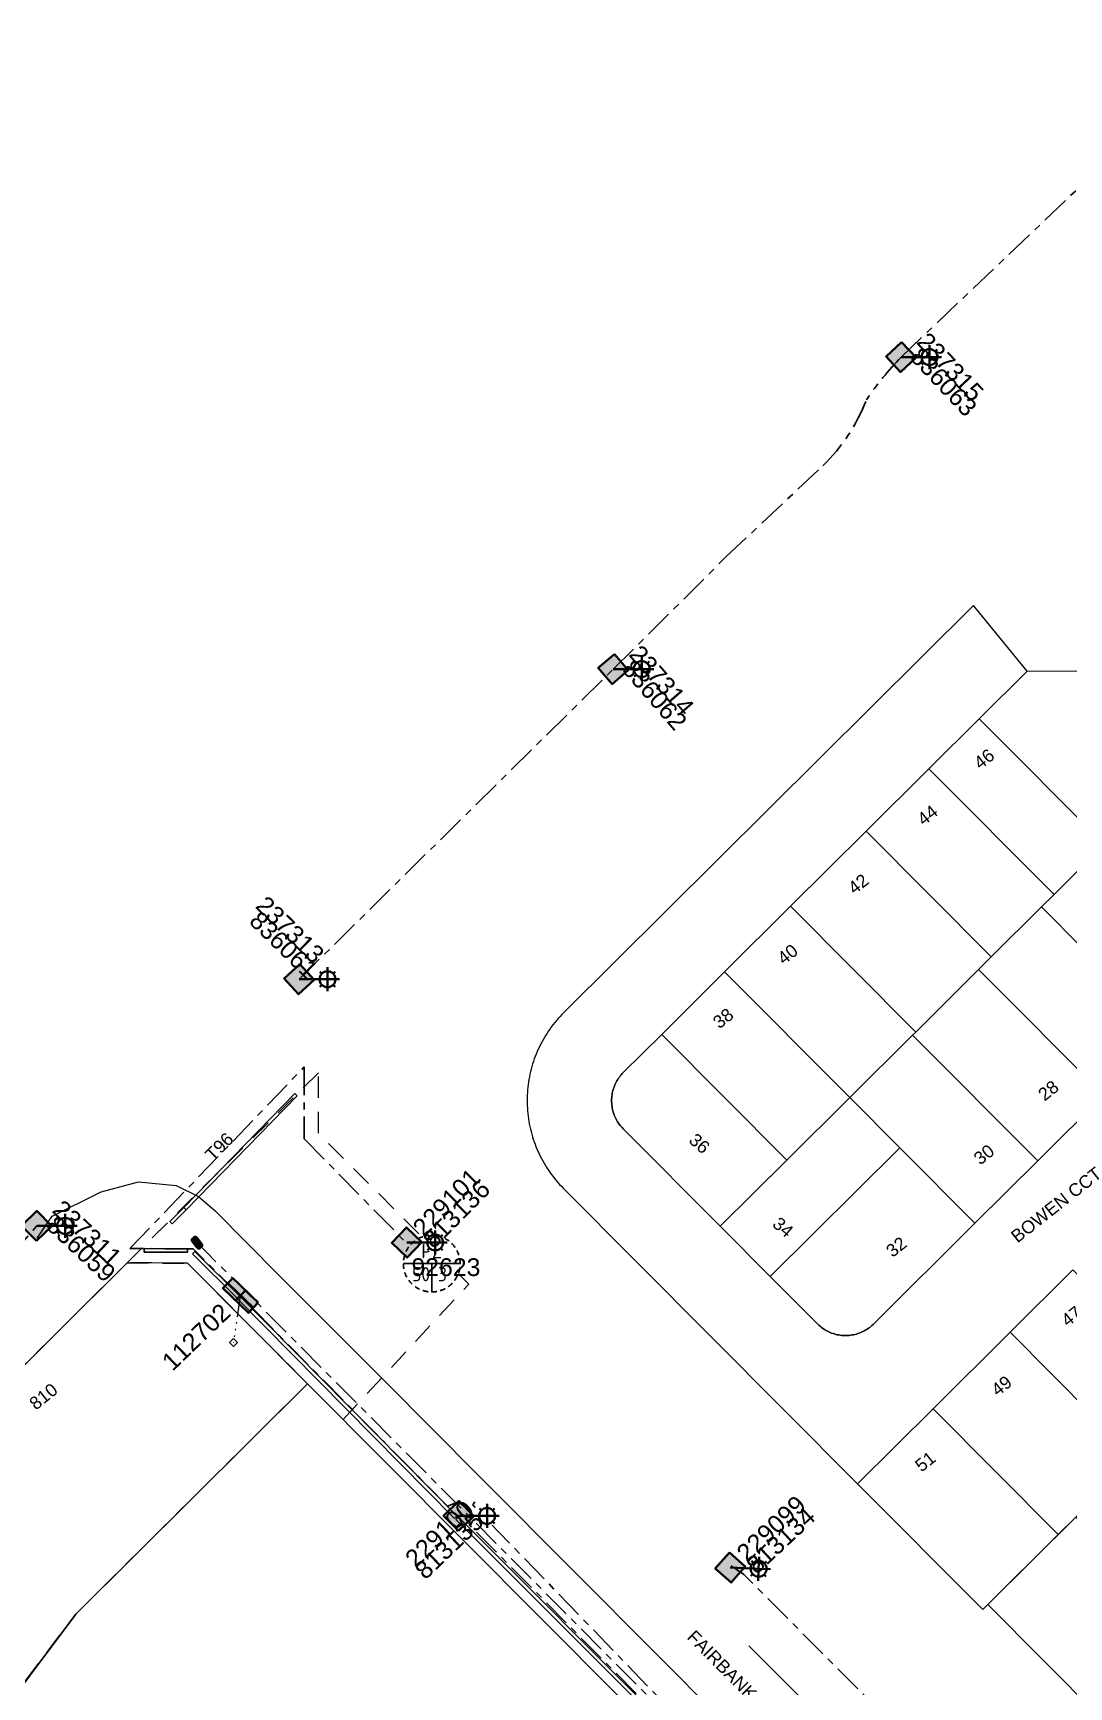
# Model space of a CAD drawing. Header units: metres. Extents: x 293418 to 294566, y 6233478 to 6234177.
# Drawn here: x 293670.1 to 293816.1, y 6233940.7 to 6234173.9 of the extents above; entities that cross this region are included whole.
import ezdxf
from ezdxf.enums import TextEntityAlignment as Align

# ---------------------------------------------------------------- set-up
doc = ezdxf.new("R2010")
doc.units = ezdxf.units.M
for name, pattern in [('Cable Exist UG', [7, 4, -1, 1, -1]), ('Dash', [5, 3, -2]), ('PHANTOMX2', [6.6, 3, -0.75, 0.2, -0.75, 0.2, -0.75, 0.2, -0.75])]:
    doc.linetypes.add(name, pattern=pattern)
doc.layers.get('0').update_dxf_attribs({"color": 6})
doc.layers.add('_User Miscellaneous3_Roads', color=7, linetype='Continuous', lineweight=13, transparency=0.5)
for name, color, linetype, lineweight in [('_User_LV_Exist', 5, 'Continuous', 35), ('Cadastre Developer_SP_EXT', 98, 'Continuous', 15), ('Cadastre Land Parcels_SP_EXT', 118, 'Continuous', 15), ('Cadastre Roads_SP_EXT', 218, 'Continuous', 15), ('Mains_HV_EXT', 13, 'Continuous', 25), ('Mains_LV_EXT', 163, 'Continuous', 25), ('Mains_LV_SL_EXT', 135, 'Continuous', 25), ('Mains_SL_EXT', 131, 'Continuous', 25), ('Services_SP_EXT', 42, 'PHANTOMX2', 20)]:
    doc.layers.add(name, color=color, linetype=linetype, lineweight=lineweight)
for name, color, linetype in [('Duct_SP_EXT', 30, 'Continuous'), ('Equip_HV_EXT', 7, 'Continuous'), ('Equip_SL_EXT', 7, 'Continuous'), ('Equip_SP_SL_EXT', 7, 'Continuous'), ('SupportsUG_SP_LV_EXT', 7, 'Continuous'), ('SupportsUG_SP_LV_SL_EXT', 7, 'Continuous')]:
    doc.layers.add(name, color=color, linetype=linetype)
doc.layers.add('Features_HIDE', color=1, linetype='Continuous', plot=False)
doc.styles.add('COLUMN_LABEL', font='arial.ttf', dxfattribs={"height": 2})
doc.styles.add('iecARIAL', font='arial.ttf', dxfattribs={"height": 2})
doc.styles.add('IESYMBOL1', font='isocp.shx')
doc.styles.add('POLE_LABEL', font='arial.ttf', dxfattribs={"height": 2})
doc.styles.add('SL_LABEL', font='arial.ttf', dxfattribs={"height": 2})
doc.styles.add('SLCP_LABEL', font='arial.ttf', dxfattribs={"height": 2})
doc.styles.get("Standard").update_dxf_attribs({"font": 'arial.ttf'})

# ---------------------------------------------------------------- blocks, each defined once
blk = doc.blocks.new('SL_LANTERN_EXT')
at = {"flags": 9}
for tag, p in [('LRATECODE', (-7.4, 0)), ('LOUTREACHVOCAB', (-7.2, 0)), ('LOUTREACH', (-7, 0)), ('LANTNUMBER', (-6.6, 0)), ('LNEW', (-6.4, 0)), ('LMASTVOCAB', (-6.2, 0)), ('LMAST', (-6, 0)), ('LLAMPVOCAB', (-5.8, 0)), ('LLAMP', (-5.6, 0)), ('LEXIST', (-5.4, 0)), ('LCHARGE3PERCENT', (-5.2, 0)), ('LCHARGE3', (-5, 0)), ('LCHARGE2PERCENT', (-4.8, 0)), ('LCHARGE2', (-4.6, 0)), ('LCHARGE1PERCENT', (-4.4, 0)), ('LCHARGE1', (-4.2, 0)), ('LCATEGORY', (-4, 0)), ('LBRACKETVOCAB', (-3.8, 0)), ('LBRACKET', (-3.6, 0)), ('LKINGHEIGHT', (-3.4, 0)), ('CREPLACE', (-3.2, 0)), ('CREMOVE', (-3, 0)), ('CNUMBER', (-2.8, 0)), ('CNEW', (-2.6, 0)), ('CEXIST', (-2.4, 0)), ('USAGE', (-2.2, 0)), ('STATE', (-2, 0)), ('OWNED_BY', (-1.8, 0)), ('ORIENTATION', (-1.6, 0)), ('OPERATING_VOLTAGE', (-1.4, 0)), ('NO_PHASES', (-1.2, 0)), ('LANTERN_TYPE', (-1, 0)), ('LANTERN_PURPOSE', (-0.8, 0)), ('CONTROL_TYPE', (-0.6, 0)), ('CONSTRUCTED_VOLTAGE', (-0.4, 0))]:
    blk.add_attdef(tag, text='', height=0.001, rotation=270, dxfattribs=at).set_placement(p, align=Align.MIDDLE_LEFT)
at = {"style": 'SL_LABEL', "flags": 9}
blk.add_attdef('STREET_CODE', text='', height=0.001, rotation=270, dxfattribs=at).set_placement((0, 0), align=Align.MIDDLE_LEFT)
at = {"flags": 1}
blk.add_attdef('Z', (0, 0), '', height=0.001, rotation=270, dxfattribs=at)
at = {"width": 0.9}
blk.add_attdef('LNUMBER', text='', height=1, dxfattribs=at).set_placement((7, -1), align=Align.MIDDLE_LEFT)
at = {"flags": 9}
for tag, p in [('LREMOVE', (0, -7.6)), ('LREPLACE', (0, -7.8)), ('LTYPE', (0, -8)), ('LTYPEVOCAB', (0, -8.2)), ('LEGEND', (0, -8.4)), ('SUBURB', (0, -8.6)), ('STREETNAME', (0, -8.8)), ('LOCATION', (0, -9)), ('NOTES', (0, -9.2)), ('MAINTAINED_BY', (0, -9.86))]:
    blk.add_attdef(tag, text='', height=0.001, dxfattribs=at).set_placement(p, align=Align.MIDDLE_LEFT)
blk.add_attdef('OPERATED_BY', (0, -9.61), '', height=0.001, dxfattribs=at)
at = {"layer": 'Features_HIDE', "width": 0.9}
blk.add_attdef('ASSET_NUM', text='', height=1, dxfattribs=at).set_placement((7, 1), align=Align.MIDDLE_LEFT)
blk.add_wipeout([(5.69, 0), (5.06, -1.06), (4, -1.69), (2.94, -1.06), (2.31, 0), (2.94, 1.06), (4, 1.69), (5.06, 1.06)])
for p, q in [((0, 0), (4, 0)), ((2.94, 1.06), (3.2, 0.8)), ((4, 1.69), (4, 0)), ((5.06, 1.06), (4.8, 0.8)), ((2.94, -1.06), (3.2, -0.8)), ((4, 0), (5.69, 0)), ((4, 0), (4, -1.69)), ((5.06, -1.06), (4.8, -0.8))]:
    blk.add_line(p, q)
blk.add_circle((4, 0), 1.12)
blk = doc.blocks.new('CCP_EXT')
at = {"flags": 9}
blk.add_attdef('NOTES', text='', height=0.2, dxfattribs=at).set_placement((0, -2), align=Align.MIDDLE_LEFT)
blk.add_wipeout([(0, 0.57), (0.57, 0), (0, -0.57), (-0.57, 0)])
blk.add_lwpolyline([(-0.57, 0), (0, 0.57), (0.57, 0), (0, -0.57), (-0.57, 0)])
at = {"flags": 1}
blk.add_attdef('Z', (0, 0), '', height=0.2, dxfattribs=at)
at = {"flags": 9}
for tag, p in [('CCP_TYPE', (0, 0)), ('CONSTRUCTED_VOLTAGE', (0, -0.2)), ('OPERATING_VOLTAGE', (0, -0.6)), ('ORIENTATION', (0, -0.8)), ('OWNED_BY', (0, -1)), ('STATE', (0, -1.8)), ('NO_PHASES', (0, -0.4)), ('USAGE', (0, -1.2)), ('LEGEND', (0, -1.4)), ('LIFE_SUPPORT', (0, -1.6))]:
    blk.add_attdef(tag, text='', height=0.2, dxfattribs=at).set_placement(p, align=Align.MIDDLE_LEFT)
blk = doc.blocks.new('HV_STJ_EXT')
h = blk.add_hatch(color=256)
edge = h.paths.add_edge_path()
edge.add_ellipse((-0.59, 0.13), major_axis=(0.226, 0.226), ratio=1, start_angle=45, end_angle=135)
edge.add_line((-0.91, 0.13), (-0.91, -0.13))
edge.add_ellipse((-0.59, -0.13), major_axis=(0.226, 0.226), ratio=1, start_angle=135, end_angle=225)
edge.add_line((-0.59, -0.45), (0.59, -0.45))
edge.add_ellipse((0.59, -0.13), major_axis=(-0.226, 0.226), ratio=1, start_angle=135, end_angle=225)
edge.add_line((0.91, -0.13), (0.91, 0.13))
edge.add_ellipse((0.59, 0.13), major_axis=(-0.226, 0.226), ratio=1, start_angle=225, end_angle=315)
edge.add_line((0.59, 0.45), (-0.59, 0.45))
blk.add_lwpolyline([(-0.91, 0.13), (-0.91, -0.13, 0.414214), (-0.59, -0.45), (0.59, -0.45, 0.414214), (0.91, -0.13), (0.91, 0.13, 0.414214), (0.59, 0.45), (-0.59, 0.45, 0.414214)], format="xyb", close=True)
for tag, flags, p in [('ORIENTATION', 9, (1.5, 0)), ('Z', 1, (1.5, -0.8)), ('USAGE', 9, (1.5, -0.2)), ('LEGEND', 9, (1.5, -0.4)), ('NOTES', 9, (1.5, -0.6))]:
    blk.add_attdef(tag, text='', height=0.2, dxfattribs=dict(flags=flags)).set_placement(p, align=Align.MIDDLE_LEFT)
blk = doc.blocks.new('SLCP_ZELL_EXT')
at = {"flags": 8}
blk.add_attdef('ASSET_NUM', text='', height=2, dxfattribs=at).set_placement((0, 6), align=Align.MIDDLE_CENTER)
for tag, flags, p in [('CONSTRUCTED_VOLTAGE', 9, (0.25, -0.5)), ('CONTROL_TYPE', 9, (0.25, -0.7)), ('OPERATING_VOLTAGE', 9, (0.25, -1.1)), ('ORIENTATION', 9, (0.25, -1.3)), ('OWNED_BY', 9, (0.25, -1.5)), ('OPERATED_BY', 9, (0.25, -1.7)), ('NO_PHASES', 9, (0.25, -0.9)), ('MAINTAINED_BY', 9, (0.25, -1.9)), ('USAGE', 9, (0.25, -2.1)), ('LOCATION', 9, (0.25, -2.3)), ('AMP_RATING', 9, (0.25, -3.3)), ('STATE', 9, (0.25, -2.7)), ('STREETNAME', 9, (0.25, -2.9)), ('SUBURB', 9, (0.25, -3.1)), ('Z', 1, (0.25, -3.5)), ('NOTES', 9, (0.25, -2.5))]:
    blk.add_attdef(tag, text='', height=0.2, dxfattribs=dict(flags=flags)).set_placement(p, align=Align.MIDDLE_LEFT)
blk.add_wipeout([(-0.05, 4), (-0.15, 4), (-0.25, 3.99), (-0.34, 3.99), (-0.44, 3.98), (-0.54, 3.96), (-0.64, 3.95), (-0.73, 3.93), (-0.83, 3.91), (-0.92, 3.89), (-1.02, 3.87), (-1.11, 3.84), (-1.21, 3.81), (-1.3, 3.78), (-1.39, 3.75), (-1.49, 3.71), (-1.58, 3.68), (-1.67, 3.64), (-1.75, 3.59), (-1.84, 3.55), (-1.93, 3.5), (-2.01, 3.46), (-2.1, 3.41), (-2.18, 3.35), (-2.26, 3.3), (-2.34, 3.24), (-2.42, 3.18), (-2.5, 3.12), (-2.58, 3.06), (-2.65, 3), (-2.72, 2.93), (-2.79, 2.86), (-2.86, 2.79), (-2.93, 2.72), (-3, 2.65), (-3.06, 2.58), (-3.12, 2.5), (-3.18, 2.42), (-3.24, 2.34), (-3.3, 2.26), (-3.35, 2.18), (-3.41, 2.1), (-3.46, 2.01), (-3.5, 1.93), (-3.55, 1.84), (-3.59, 1.75), (-3.64, 1.67), (-3.68, 1.58), (-3.71, 1.49), (-3.75, 1.39), (-3.78, 1.3), (-3.81, 1.21), (-3.84, 1.11), (-3.87, 1.02), (-3.89, 0.92), (-3.91, 0.83), (-3.93, 0.73), (-3.95, 0.64), (-3.96, 0.54), (-3.98, 0.44), (-3.99, 0.34), (-3.99, 0.25), (-4, 0.15), (-4, 0.05), (-4, -0.05), (-4, -0.15), (-3.99, -0.25), (-3.99, -0.34), (-3.98, -0.44), (-3.96, -0.54), (-3.95, -0.64), (-3.93, -0.73), (-3.91, -0.83), (-3.89, -0.92), (-3.87, -1.02), (-3.84, -1.11), (-3.81, -1.21), (-3.78, -1.3), (-3.75, -1.39), (-3.71, -1.49), (-3.68, -1.58), (-3.64, -1.67), (-3.59, -1.75), (-3.55, -1.84), (-3.5, -1.93), (-3.46, -2.01), (-3.41, -2.1), (-3.35, -2.18), (-3.3, -2.26), (-3.24, -2.34), (-3.18, -2.42), (-3.12, -2.5), (-3.06, -2.58), (-3, -2.65), (-2.93, -2.72), (-2.86, -2.79), (-2.79, -2.86), (-2.72, -2.93), (-2.65, -3), (-2.58, -3.06), (-2.5, -3.12), (-2.42, -3.18), (-2.34, -3.24), (-2.26, -3.3), (-2.18, -3.35), (-2.1, -3.41), (-2.01, -3.46), (-1.93, -3.5), (-1.84, -3.55), (-1.75, -3.59), (-1.67, -3.64), (-1.58, -3.68), (-1.49, -3.71), (-1.39, -3.75), (-1.3, -3.78), (-1.21, -3.81), (-1.11, -3.84), (-1.02, -3.87), (-0.92, -3.89), (-0.83, -3.91), (-0.73, -3.93), (-0.64, -3.95), (-0.54, -3.96), (-0.44, -3.98), (-0.34, -3.99), (-0.25, -3.99), (-0.15, -4), (-0.05, -4), (0.05, -4), (0.15, -4), (0.25, -3.99), (0.34, -3.99), (0.44, -3.98), (0.54, -3.96), (0.64, -3.95), (0.73, -3.93), (0.83, -3.91), (0.92, -3.89), (1.02, -3.87), (1.11, -3.84), (1.21, -3.81), (1.3, -3.78), (1.39, -3.75), (1.49, -3.71), (1.58, -3.68), (1.67, -3.64), (1.75, -3.59), (1.84, -3.55), (1.93, -3.5), (2.01, -3.46), (2.1, -3.41), (2.18, -3.35), (2.26, -3.3), (2.34, -3.24), (2.42, -3.18), (2.5, -3.12), (2.58, -3.06), (2.65, -3), (2.72, -2.93), (2.79, -2.86), (2.86, -2.79), (2.93, -2.72), (3, -2.65), (3.06, -2.58), (3.12, -2.5), (3.18, -2.42), (3.24, -2.34), (3.3, -2.26), (3.35, -2.18), (3.41, -2.1), (3.46, -2.01), (3.5, -1.93), (3.55, -1.84), (3.59, -1.75), (3.64, -1.67), (3.68, -1.58), (3.71, -1.49), (3.75, -1.39), (3.78, -1.3), (3.81, -1.21), (3.84, -1.11), (3.87, -1.02), (3.89, -0.92), (3.91, -0.83), (3.93, -0.73), (3.95, -0.64), (3.96, -0.54), (3.98, -0.44), (3.99, -0.34), (3.99, -0.25), (4, -0.15), (4, -0.05), (4, 0.05), (4, 0.15), (3.99, 0.25), (3.99, 0.34), (3.98, 0.44), (3.96, 0.54), (3.95, 0.64), (3.93, 0.73), (3.91, 0.83), (3.89, 0.92), (3.87, 1.02), (3.84, 1.11), (3.81, 1.21), (3.78, 1.3), (3.75, 1.39), (3.71, 1.49), (3.68, 1.58), (3.64, 1.67), (3.59, 1.75), (3.55, 1.84), (3.5, 1.93), (3.46, 2.01), (3.41, 2.1), (3.35, 2.18), (3.3, 2.26), (3.24, 2.34), (3.18, 2.42), (3.12, 2.5), (3.06, 2.58), (3, 2.65), (2.93, 2.72), (2.86, 2.79), (2.79, 2.86), (2.72, 2.93), (2.65, 3), (2.58, 3.06), (2.5, 3.12), (2.42, 3.18), (2.34, 3.24), (2.26, 3.3), (2.18, 3.35), (2.1, 3.41), (2.01, 3.46), (1.93, 3.5), (1.84, 3.55), (1.75, 3.59), (1.67, 3.64), (1.58, 3.68), (1.49, 3.71), (1.39, 3.75), (1.3, 3.78), (1.21, 3.81), (1.11, 3.84), (1.02, 3.87), (0.92, 3.89), (0.83, 3.91), (0.73, 3.93), (0.64, 3.95), (0.54, 3.96), (0.44, 3.98), (0.34, 3.99), (0.25, 3.99), (0.15, 4), (0.05, 4)])
for p, q in [((-4, 0), (4, 0)), ((0, 0), (0, -4))]:
    blk.add_line(p, q)
at = {"linetype": 'Dash', "ltscale": 0.25, "flags": 128}
blk.add_lwpolyline([(-0.05, 4), (-0.15, 4), (-0.25, 3.99), (-0.34, 3.99), (-0.44, 3.98), (-0.54, 3.96), (-0.64, 3.95), (-0.73, 3.93), (-0.83, 3.91), (-0.92, 3.89), (-1.02, 3.87), (-1.11, 3.84), (-1.21, 3.81), (-1.3, 3.78), (-1.39, 3.75), (-1.49, 3.71), (-1.58, 3.68), (-1.67, 3.64), (-1.75, 3.59), (-1.84, 3.55), (-1.93, 3.5), (-2.01, 3.46), (-2.1, 3.41), (-2.18, 3.35), (-2.26, 3.3), (-2.34, 3.24), (-2.42, 3.18), (-2.5, 3.12), (-2.58, 3.06), (-2.65, 3), (-2.72, 2.93), (-2.79, 2.86), (-2.86, 2.79), (-2.93, 2.72), (-3, 2.65), (-3.06, 2.58), (-3.12, 2.5), (-3.18, 2.42), (-3.24, 2.34), (-3.3, 2.26), (-3.35, 2.18), (-3.41, 2.1), (-3.46, 2.01), (-3.5, 1.93), (-3.55, 1.84), (-3.59, 1.75), (-3.64, 1.67), (-3.68, 1.58), (-3.71, 1.49), (-3.75, 1.39), (-3.78, 1.3), (-3.81, 1.21), (-3.84, 1.11), (-3.87, 1.02), (-3.89, 0.92), (-3.91, 0.83), (-3.93, 0.73), (-3.95, 0.64), (-3.96, 0.54), (-3.98, 0.44), (-3.99, 0.34), (-3.99, 0.25), (-4, 0.15), (-4, 0.05), (-4, -0.05), (-4, -0.15), (-3.99, -0.25), (-3.99, -0.34), (-3.98, -0.44), (-3.96, -0.54), (-3.95, -0.64), (-3.93, -0.73), (-3.91, -0.83), (-3.89, -0.92), (-3.87, -1.02), (-3.84, -1.11), (-3.81, -1.21), (-3.78, -1.3), (-3.75, -1.39), (-3.71, -1.49), (-3.68, -1.58), (-3.64, -1.67), (-3.59, -1.75), (-3.55, -1.84), (-3.5, -1.93), (-3.46, -2.01), (-3.41, -2.1), (-3.35, -2.18), (-3.3, -2.26), (-3.24, -2.34), (-3.18, -2.42), (-3.12, -2.5), (-3.06, -2.58), (-3, -2.65), (-2.93, -2.72), (-2.86, -2.79), (-2.79, -2.86), (-2.72, -2.93), (-2.65, -3), (-2.58, -3.06), (-2.5, -3.12), (-2.42, -3.18), (-2.34, -3.24), (-2.26, -3.3), (-2.18, -3.35), (-2.1, -3.41), (-2.01, -3.46), (-1.93, -3.5), (-1.84, -3.55), (-1.75, -3.59), (-1.67, -3.64), (-1.58, -3.68), (-1.49, -3.71), (-1.39, -3.75), (-1.3, -3.78), (-1.21, -3.81), (-1.11, -3.84), (-1.02, -3.87), (-0.92, -3.89), (-0.83, -3.91), (-0.73, -3.93), (-0.64, -3.95), (-0.54, -3.96), (-0.44, -3.98), (-0.34, -3.99), (-0.25, -3.99), (-0.15, -4), (-0.05, -4), (0.05, -4), (0.15, -4), (0.25, -3.99), (0.34, -3.99), (0.44, -3.98), (0.54, -3.96), (0.64, -3.95), (0.73, -3.93), (0.83, -3.91), (0.92, -3.89), (1.02, -3.87), (1.11, -3.84), (1.21, -3.81), (1.3, -3.78), (1.39, -3.75), (1.49, -3.71), (1.58, -3.68), (1.67, -3.64), (1.75, -3.59), (1.84, -3.55), (1.93, -3.5), (2.01, -3.46), (2.1, -3.41), (2.18, -3.35), (2.26, -3.3), (2.34, -3.24), (2.42, -3.18), (2.5, -3.12), (2.58, -3.06), (2.65, -3), (2.72, -2.93), (2.79, -2.86), (2.86, -2.79), (2.93, -2.72), (3, -2.65), (3.06, -2.58), (3.12, -2.5), (3.18, -2.42), (3.24, -2.34), (3.3, -2.26), (3.35, -2.18), (3.41, -2.1), (3.46, -2.01), (3.5, -1.93), (3.55, -1.84), (3.59, -1.75), (3.64, -1.67), (3.68, -1.58), (3.71, -1.49), (3.75, -1.39), (3.78, -1.3), (3.81, -1.21), (3.84, -1.11), (3.87, -1.02), (3.89, -0.92), (3.91, -0.83), (3.93, -0.73), (3.95, -0.64), (3.96, -0.54), (3.98, -0.44), (3.99, -0.34), (3.99, -0.25), (4, -0.15), (4, -0.05), (4, 0.05), (4, 0.15), (3.99, 0.25), (3.99, 0.34), (3.98, 0.44), (3.96, 0.54), (3.95, 0.64), (3.93, 0.73), (3.91, 0.83), (3.89, 0.92), (3.87, 1.02), (3.84, 1.11), (3.81, 1.21), (3.78, 1.3), (3.75, 1.39), (3.71, 1.49), (3.68, 1.58), (3.64, 1.67), (3.59, 1.75), (3.55, 1.84), (3.5, 1.93), (3.46, 2.01), (3.41, 2.1), (3.35, 2.18), (3.3, 2.26), (3.24, 2.34), (3.18, 2.42), (3.12, 2.5), (3.06, 2.58), (3, 2.65), (2.93, 2.72), (2.86, 2.79), (2.79, 2.86), (2.72, 2.93), (2.65, 3), (2.58, 3.06), (2.5, 3.12), (2.42, 3.18), (2.34, 3.24), (2.26, 3.3), (2.18, 3.35), (2.1, 3.41), (2.01, 3.46), (1.93, 3.5), (1.84, 3.55), (1.75, 3.59), (1.67, 3.64), (1.58, 3.68), (1.49, 3.71), (1.39, 3.75), (1.3, 3.78), (1.21, 3.81), (1.11, 3.84), (1.02, 3.87), (0.92, 3.89), (0.83, 3.91), (0.73, 3.93), (0.64, 3.95), (0.54, 3.96), (0.44, 3.98), (0.34, 3.99), (0.25, 3.99), (0.15, 4), (0.05, 4)], close=True, dxfattribs=at)
at = {"style": 'IESYMBOL1'}
for s, p in [('PZ', (0, 1.75)), ('50', (-1.5, -1.5)), ('3', (1.5, -1.5))]:
    blk.add_text(s, height=2, dxfattribs=at).set_placement(p, align=Align.MIDDLE_CENTER)
blk = doc.blocks.new('PILLAR_EXT')
blk.add_hatch(color=256).paths.add_polyline_path([(-2.5, 1), (-2.5, -1), (2.5, -1), (2.5, 1)])
for p, q in [((-2.5, 0), (2.5, 0)), ((0, 1), (0, -1))]:
    blk.add_line(p, q)
at = {"ltscale": 10}
blk.add_line((2.5, 0), (-2.5, 0), dxfattribs=at)
blk.add_lwpolyline([(-2.5, -1), (-1.25, -1), (1.25, -1), (2.5, -1), (2.5, 1), (-2.5, 1)], close=True)
at = {"width": 0.9, "flags": 8}
blk.add_attdef('ASSET_NUM', text='', height=2, rotation=90, dxfattribs=at).set_placement((-2, 4), align=Align.MIDDLE_LEFT)
for tag, p, flags in [('OWNED_BY', (0, -0.2), 9), ('STATE', (0, -0.4), 9), ('SUPPORT_TYPE', (0, -0.6), 9), ('STREETNAME', (0, -1.8), 9), ('SUBURB', (0, -2), 1), ('USAGE', (0, -0.8), 9), ('LEGEND', (0, -1), 9), ('LOCATION', (0, -1.2), 9), ('NOTES', (0, -1.4), 9), ('PARENT', (0, -1.6), 9)]:
    blk.add_attdef(tag, p, '', height=0.2, dxfattribs=dict(flags=flags))
blk = doc.blocks.new('COLUMN_EXT')
blk.add_hatch(color=256).paths.add_polyline_path([(1.5, -1.5), (1.5, 1.5), (-1.5, 1.5), (-1.5, -1.5)])
blk.add_lwpolyline([(1.5, 1.5), (-1.5, 1.5), (-1.5, -1.5), (1.5, -1.5)], close=True)
at = {"flags": 1}
blk.add_attdef('Z', (-1.81, 2.35), '', height=0.2, rotation=180, dxfattribs=at)
at = {"flags": 9}
for tag, style, p in [('STRUCTURE_PLANT_NUMBER', 'POLE_LABEL', (-1.81, -0.03)), ('STREET_CODE', 'COLUMN_LABEL', (-1.81, 0.2))]:
    blk.add_attdef(tag, text='', height=0.2, rotation=180, dxfattribs=dict(at, style=style)).set_placement(p, align=Align.MIDDLE_LEFT)
for tag, p in [('COLUMN_TYPE', (-1.81, 0.4)), ('STREETNAME', (-1.81, 1.6)), ('OWNED_BY', (-1.81, 0.6)), ('LOCATION', (-1.81, 1.4)), ('SUBURB', (-1.81, 1.8)), ('LEGEND', (-1.81, 1.2)), ('USAGE', (-1.81, 1)), ('NOTES', (-1.81, 2)), ('STATE', (-1.81, 0.8))]:
    blk.add_attdef(tag, text='', height=0.2, rotation=180, dxfattribs=at).set_placement(p, align=Align.MIDDLE_LEFT)
at = {"style": 'COLUMN_LABEL', "width": 0.9, "flags": 8}
blk.add_attdef('ASSET_NUM', text='', height=2, rotation=270, dxfattribs=at).set_placement((2, -4), align=Align.MIDDLE_LEFT)

msp = doc.modelspace()

# ---------------------------------------------------------------- linework, layer by layer
at = {"layer": '_User Miscellaneous3_Roads'}
for p, q in [((293679.696, 6234010.494, 99.593), (293684.956, 6234011.903, 99.672)), ((293684.956, 6234011.903, 99.672), (293690.252, 6234011.384, 99.73)), ((293672.813, 6234007.082, 99.483), (293679.696, 6234010.494, 99.593)), ((293690.252, 6234011.384, 99.73), (293693.416, 6234009.853, 99.784)), ((293693.416, 6234009.853, 99.784), (293695.756, 6234007.831, 99.888)), ((293670.682, 6234003.99, 99.422), (293672.813, 6234007.082, 99.483)), ((293695.756, 6234007.831, 99.888), (293704.756, 6233998.768, 100.399)), ((293704.756, 6233998.768, 100.399), (293719.621, 6233983.878, 101.217)), ((293719.621, 6233983.878, 101.217), (293732.928, 6233970.462, 101.963)), ((293732.928, 6233970.462, 101.963), (293746.84, 6233956.518, 102.748)), ((293746.84, 6233956.518, 102.748), (293757.284, 6233945.967, 103.357)), ((293778.245, 6233939.191, 104.144), (293770.97, 6233946.488, 103.744)), ((293757.284, 6233945.967, 103.357), (293767.504, 6233935.721, 103.939)), ((293757.284, 6233945.967, 103.357), (293767.504, 6233935.721, 103.939)), ((293774.343, 6233943.101, 103.941), (293781.047, 6233936.381, 104.305)), ((293774.343, 6233943.101, 103.941), (293781.047, 6233936.381, 104.305))]:
    msp.add_line(p, q, dxfattribs=at)
at = {"layer": 'Cadastre Land Parcels_SP_EXT', "linetype": 'Continuous'}
for points in [[(293831.699, 6234070.079), (293817.946, 6234083.904), (293810.166, 6234083.924), (293803.43, 6234077.225), (293821.064, 6234059.499), (293831.699, 6234070.079)], [(293821.064, 6234059.499), (293803.43, 6234077.225), (293796.34, 6234070.17), (293813.973, 6234052.445), (293821.064, 6234059.499)], [(293812.201, 6234050.681), (293813.973, 6234052.445), (293796.34, 6234070.17), (293787.477, 6234061.354), (293805.111, 6234043.63), (293812.201, 6234050.681)], [(293803.338, 6234041.866), (293805.111, 6234043.63), (293787.477, 6234061.354), (293776.842, 6234050.775), (293794.475, 6234033.05), (293803.338, 6234041.866)], [(293838.696, 6234041.773), (293821.064, 6234059.499), (293813.973, 6234052.445), (293812.201, 6234050.681), (293829.834, 6234032.956), (293838.696, 6234041.773)], [(293794.049, 6234032.627), (293794.475, 6234033.05), (293776.842, 6234050.775), (293767.554, 6234041.536), (293785.187, 6234023.811), (293794.049, 6234032.627)], [(293829.834, 6234032.956), (293812.201, 6234050.681), (293805.111, 6234043.63), (293803.338, 6234041.866), (293820.972, 6234024.14), (293829.834, 6234032.956)], [(293785.187, 6234023.811), (293767.554, 6234041.536), (293758.691, 6234032.719), (293776.325, 6234014.994), (293785.187, 6234023.811)], [(293820.972, 6234024.14), (293803.338, 6234041.866), (293794.475, 6234033.05), (293794.049, 6234032.627), (293811.683, 6234014.901), (293820.972, 6234024.14)], [(293776.325, 6234014.994), (293758.691, 6234032.719), (293753.275, 6234027.331), (293753.129, 6234027.181), (293752.989, 6234027.025), (293752.855, 6234026.863), (293752.727, 6234026.699), (293752.606, 6234026.528), (293752.49, 6234026.352), (293752.382, 6234026.174), (293752.28, 6234025.99), (293752.185, 6234025.803), (293752.097, 6234025.614), (293752.016, 6234025.42), (293751.943, 6234025.224), (293751.877, 6234025.025), (293751.819, 6234024.824), (293751.768, 6234024.621), (293751.724, 6234024.416), (293751.689, 6234024.209), (293751.661, 6234024.002), (293751.641, 6234023.793), (293751.629, 6234023.584), (293751.624, 6234023.375), (293751.627, 6234023.165), (293751.638, 6234022.957), (293751.658, 6234022.747), (293751.685, 6234022.54), (293751.719, 6234022.333), (293751.762, 6234022.128), (293751.812, 6234021.925), (293751.869, 6234021.723), (293751.934, 6234021.524), (293752.006, 6234021.327), (293752.087, 6234021.134), (293752.174, 6234020.943), (293752.267, 6234020.756), (293752.368, 6234020.572), (293752.476, 6234020.393), (293752.59, 6234020.218), (293752.711, 6234020.047), (293752.838, 6234019.88), (293752.971, 6234019.719), (293753.111, 6234019.562), (293753.256, 6234019.411), (293766.938, 6234005.656), (293776.325, 6234014.994)], [(293811.683, 6234014.901), (293794.049, 6234032.627), (293785.187, 6234023.811), (293792.24, 6234016.721), (293802.821, 6234006.085), (293811.683, 6234014.901)], [(293792.24, 6234016.721), (293785.187, 6234023.811), (293776.325, 6234014.994), (293766.938, 6234005.656), (293773.99, 6233998.566), (293792.24, 6234016.721)], [(293784.891, 6233990.257), (293785.1, 6233990.272), (293785.308, 6233990.295), (293785.516, 6233990.326), (293785.722, 6233990.364), (293785.927, 6233990.41), (293786.129, 6233990.464), (293786.33, 6233990.525), (293786.528, 6233990.594), (293786.724, 6233990.671), (293786.917, 6233990.754), (293787.105, 6233990.845), (293787.291, 6233990.943), (293787.473, 6233991.048), (293787.651, 6233991.159), (293787.825, 6233991.276), (293787.993, 6233991.401), (293788.158, 6233991.531), (293788.316, 6233991.668), (293788.471, 6233991.81), (293802.821, 6234006.085), (293792.24, 6234016.721), (293773.99, 6233998.566), (293780.69, 6233991.831), (293780.843, 6233991.688), (293781.002, 6233991.55), (293781.165, 6233991.418), (293781.334, 6233991.294), (293781.506, 6233991.174), (293781.683, 6233991.063), (293781.865, 6233990.957), (293782.051, 6233990.858), (293782.239, 6233990.766), (293782.431, 6233990.682), (293782.626, 6233990.605), (293782.824, 6233990.534), (293783.024, 6233990.472), (293783.226, 6233990.418), (293783.431, 6233990.371), (293783.637, 6233990.33), (293783.844, 6233990.299), (293784.053, 6233990.275), (293784.262, 6233990.258), (293784.472, 6233990.25), (293784.681, 6233990.25), (293784.891, 6233990.257)], [(293663.093, 6233933.582), (293676.109, 6233950.96), (293708.773, 6233983.448), (293691.847, 6234000.465), (293683.362, 6234000.487), (293653.403, 6233970.691), (293640.833, 6233953.909), (293660.641, 6233933.993), (293662.107, 6233932.519), (293663.093, 6233933.582)], [(293829.443, 6233976.997), (293834.263, 6233981.791), (293816.631, 6233999.519), (293807.768, 6233990.704), (293825.4, 6233972.976), (293829.443, 6233976.997)], [(293817.034, 6233964.655), (293825.4, 6233972.976), (293807.768, 6233990.704), (293796.92, 6233979.913), (293814.552, 6233962.186), (293817.034, 6233964.655)], [(293804.625, 6233952.313), (293814.552, 6233962.186), (293796.92, 6233979.913), (293786.285, 6233969.334), (293803.915, 6233951.609), (293804.625, 6233952.313)], [(293840.547, 6233941.014), (293817.034, 6233964.655), (293804.625, 6233952.313), (293828.138, 6233928.672), (293840.547, 6233941.014)]]:
    msp.add_lwpolyline(points, close=True, dxfattribs=at)
msp.add_lwpolyline([(293785.69, 6233906.116), (293708.773, 6233983.448), (293676.109, 6233950.96), (293663.093, 6233933.582)], dxfattribs=at)
at = {"layer": 'Cadastre Roads_SP_EXT', "linetype": 'Continuous'}
msp.add_lwpolyline([(293820.972, 6234024.14), (293811.683, 6234014.901), (293802.821, 6234006.085), (293788.471, 6233991.81), (293788.316, 6233991.668), (293788.158, 6233991.531), (293787.993, 6233991.401), (293787.825, 6233991.276), (293787.651, 6233991.159), (293787.472, 6233991.048), (293787.291, 6233990.943), (293787.105, 6233990.845), (293786.917, 6233990.754), (293786.724, 6233990.671), (293786.528, 6233990.594), (293786.33, 6233990.525), (293786.129, 6233990.464), (293785.927, 6233990.41), (293785.722, 6233990.364), (293785.516, 6233990.326), (293785.308, 6233990.295), (293785.1, 6233990.272), (293784.891, 6233990.257), (293784.681, 6233990.25), (293784.472, 6233990.25), (293784.472, 6233990.25), (293784.262, 6233990.258), (293784.053, 6233990.275), (293783.844, 6233990.299), (293783.637, 6233990.33), (293783.431, 6233990.371), (293783.226, 6233990.418), (293783.024, 6233990.472), (293782.824, 6233990.534), (293782.626, 6233990.605), (293782.431, 6233990.682), (293782.239, 6233990.766), (293782.051, 6233990.858), (293781.865, 6233990.957), (293781.683, 6233991.063), (293781.506, 6233991.174), (293781.334, 6233991.294), (293781.165, 6233991.418), (293781.002, 6233991.55), (293780.843, 6233991.688), (293780.69, 6233991.831), (293773.99, 6233998.566), (293766.938, 6234005.656), (293753.256, 6234019.411), (293753.111, 6234019.562), (293752.971, 6234019.719), (293752.838, 6234019.88), (293752.711, 6234020.047), (293752.59, 6234020.218), (293752.476, 6234020.393), (293752.368, 6234020.572), (293752.267, 6234020.756), (293752.173, 6234020.943), (293752.087, 6234021.134), (293752.006, 6234021.327), (293751.934, 6234021.524), (293751.869, 6234021.723), (293751.812, 6234021.925), (293751.762, 6234022.128), (293751.719, 6234022.333), (293751.685, 6234022.54), (293751.658, 6234022.747), (293751.638, 6234022.957), (293751.627, 6234023.165), (293751.624, 6234023.375), (293751.629, 6234023.584), (293751.641, 6234023.793), (293751.661, 6234024.002), (293751.689, 6234024.209), (293751.724, 6234024.416), (293751.768, 6234024.621), (293751.819, 6234024.824), (293751.877, 6234025.025), (293751.943, 6234025.224), (293752.016, 6234025.42), (293752.097, 6234025.614), (293752.185, 6234025.803), (293752.28, 6234025.991), (293752.382, 6234026.174), (293752.49, 6234026.352), (293752.606, 6234026.528), (293752.727, 6234026.699), (293752.855, 6234026.863), (293752.989, 6234027.024), (293753.129, 6234027.181), (293753.275, 6234027.331), (293758.691, 6234032.719), (293767.554, 6234041.536), (293776.842, 6234050.775), (293787.477, 6234061.354), (293796.34, 6234070.17), (293803.43, 6234077.225), (293810.166, 6234083.924), (293802.623, 6234093.211), (293744.881, 6234035.778), (293744.62, 6234035.513), (293744.365, 6234035.242), (293744.116, 6234034.967), (293743.873, 6234034.687), (293743.636, 6234034.401), (293743.405, 6234034.109), (293743.18, 6234033.814), (293742.961, 6234033.514), (293742.749, 6234033.209), (293742.544, 6234032.899), (293742.344, 6234032.585), (293742.152, 6234032.268), (293741.967, 6234031.945), (293741.788, 6234031.619), (293741.616, 6234031.29), (293741.452, 6234030.957), (293741.295, 6234030.621), (293741.144, 6234030.281), (293741.001, 6234029.938), (293740.865, 6234029.592), (293740.737, 6234029.244), (293740.616, 6234028.892), (293740.502, 6234028.538), (293740.397, 6234028.182), (293740.299, 6234027.824), (293740.208, 6234027.464), (293740.125, 6234027.102), (293740.049, 6234026.738), (293739.982, 6234026.373), (293739.922, 6234026.005), (293739.869, 6234025.638), (293739.825, 6234025.269), (293739.789, 6234024.899), (293739.76, 6234024.529), (293739.739, 6234024.158), (293739.727, 6234023.787), (293739.722, 6234023.415), (293739.725, 6234023.044), (293739.735, 6234022.672), (293739.754, 6234022.302), (293739.781, 6234021.931), (293739.816, 6234021.562), (293739.858, 6234021.193), (293739.908, 6234020.825), (293739.966, 6234020.457), (293740.032, 6234020.091), (293740.105, 6234019.727), (293740.186, 6234019.365), (293740.275, 6234019.005), (293740.372, 6234018.646), (293740.475, 6234018.289), (293740.588, 6234017.934), (293740.706, 6234017.583), (293740.833, 6234017.233), (293740.967, 6234016.886), (293741.108, 6234016.543), (293741.257, 6234016.202), (293741.413, 6234015.865), (293741.576, 6234015.531), (293741.746, 6234015.2), (293741.923, 6234014.874), (293742.107, 6234014.551), (293742.298, 6234014.233), (293742.495, 6234013.918), (293742.699, 6234013.607), (293742.909, 6234013.301), (293743.126, 6234012.999), (293743.349, 6234012.702), (293743.579, 6234012.41), (293743.815, 6234012.123), (293744.056, 6234011.841), (293744.304, 6234011.564), (293744.557, 6234011.292), (293744.817, 6234011.026), (293786.285, 6233969.334), (293796.92, 6233979.913), (293807.768, 6233990.704), (293816.631, 6233999.519)], dxfattribs=at)
at = {"layer": 'Duct_SP_EXT'}
for p, q in [((293691.333, 6234008.315), (293706.982, 6234024.399)), ((293691.675, 6234007.977), (293707.326, 6234024.065)), ((293706.982, 6234024.399), (293707.154, 6234024.232)), ((293707.326, 6234024.065), (293707.154, 6234024.232)), ((293689.364, 6234006.35), (293691.333, 6234008.315)), ((293689.703, 6234006.01), (293691.675, 6234007.977)), ((293691.333, 6234008.315), (293691.504, 6234008.146)), ((293691.675, 6234007.977), (293691.504, 6234008.146)), ((293689.364, 6234006.35), (293689.533, 6234006.18)), ((293689.703, 6234006.01), (293689.533, 6234006.18)), ((293685.784, 6234002.507), (293685.783, 6234002.267)), ((293691.871, 6234002.496), (293685.784, 6234002.507)), ((293691.871, 6234002.496), (293691.871, 6234002.256)), ((293685.783, 6234002.027), (293685.783, 6234002.267)), ((293691.871, 6234002.016), (293685.783, 6234002.027)), ((293691.871, 6234002.016), (293691.871, 6234002.256)), ((293692.576, 6234001.782), (293692.746, 6234001.952)), ((293698.871, 6233995.501), (293692.576, 6234001.782)), ((293692.915, 6234002.121), (293692.746, 6234001.952)), ((293699.21, 6233995.841), (293692.915, 6234002.121)), ((293698.871, 6233995.501), (293699.041, 6233995.671)), ((293698.877, 6233995.472), (293699.047, 6233995.641)), ((293699.21, 6233995.841), (293699.041, 6233995.671)), ((293699.218, 6233995.81), (293699.047, 6233995.641)), ((293729.508, 6233964.455), (293729.679, 6233964.624)), ((293729.675, 6233964.327), (293729.844, 6233964.497)), ((293729.675, 6233964.327), (293775.626, 6233918.327)), ((293729.85, 6233964.793), (293729.679, 6233964.624)), ((293730.014, 6233964.667), (293729.844, 6233964.497)), ((293730.014, 6233964.667), (293775.966, 6233918.666))]:
    msp.add_line(p, q, dxfattribs=at)
at = {"layer": 'Mains_SL_EXT', "linetype": 'Cable Exist UG'}
for points in [[(293792.419, 6234128.217), (293840.364, 6234173.908)], [(293707.595, 6234040.489), (293751.865, 6234084.229)], [(293634.545, 6233964.38), (293670.618, 6234005.709)], [(293777.491, 6233919.935), (293776.131, 6233920.661), (293776.131, 6233920.661), (293732.058, 6233966.369), (293732.361, 6233966.781)]]:
    msp.add_lwpolyline(points, dxfattribs=at)
for points in [[(293751.865, 6234084.229), (293767.694, 6234099.983), (293781.391, 6234112.893), (293781.391, 6234112.893, 0.1104653), (293787.537, 6234122.202), (293787.537, 6234122.202, -0.044452), (293792.419, 6234128.217)], [(293815.497, 6233919.069), (293813.7, 6233919.238), (293813.7, 6233919.238, -0.1475344), (293806.09, 6233920.574), (293806.09, 6233920.574), (293770.266, 6233956.545), (293768.454, 6233957.758)]]:
    msp.add_lwpolyline(points, format="xyb", dxfattribs=at)

# ---------------------------------------------------------------- block references
at = {"layer": 'Equip_HV_EXT', "rotation": 126.7068543269337}
msp.add_blockref('HV_STJ_EXT', (293693.208, 6234003.346), dxfattribs=at)

# ---------------------------------------------------------------- texts
at = {"layer": 'Cadastre Roads_SP_EXT'}
for s, rotation, p in [('BOWEN CCT', 38.2583, (293808.809, 6234003.224)), ('FAIRBANK DR', 314.84572, (293762.113, 6233947.601))]:
    msp.add_text(s, height=1.8, rotation=rotation, dxfattribs=at).set_placement(p)
at = {"layer": 'Features_HIDE'}
for s, rotation, p in [('46', 38.42014, (293803.576, 6234069.988)), ('44', 38.41417, (293795.599, 6234062.052)), ('42', 38.41288, (293785.85, 6234052.355)), ('40', 38.41319, (293775.889, 6234042.446)), ('38', 38.41739, (293766.813, 6234033.418)), ('28', 38.41319, (293812.637, 6234023.23)), ('36', 318.82914, (293762.372, 6234017.578)), ('30', 38.41417, (293803.562, 6234014.202)), ('34', 318.82966, (293774.141, 6234005.769)), ('32', 38.41264, (293791.21, 6234001.175)), ('47', 38.41095, (293815.89, 6233991.401)), ('49', 38.41407, (293806.034, 6233981.598)), ('810', 38.61963, (293670.489, 6233979.651)), ('51', 38.41075, (293795.293, 6233970.913))]:
    msp.add_text(s, height=1.8, rotation=rotation, dxfattribs=at).set_placement(p)
at = {"layer": 'Mains_LV_SL_EXT'}
msp.add_text('T96', height=1.8, rotation=44.75345, dxfattribs=at).set_placement((293695.442, 6234014.713))

# ---------------------------------------------------------------- next in the draw order: block references
at = {"layer": 'Equip_SP_SL_EXT'}
ref = msp.add_blockref('SL_LANTERN_EXT', (293792.419, 6234128.217), dxfattribs=at)
ref.add_attrib('ASSET_NUM', '237315', dxfattribs={"layer": '0', "height": 2.5, "rotation": 313.2643, "style": 'iecARIAL'}).set_placement((293793.919, 6234129.717), align=Align.BOTTOM_LEFT)
ref = msp.add_blockref('SL_LANTERN_EXT', (293751.865, 6234084.229), dxfattribs=at)
ref.add_attrib('ASSET_NUM', '237314', dxfattribs={"layer": '0', "height": 2.5, "rotation": 310.91438, "style": 'iecARIAL'}).set_placement((293753.365, 6234085.729), align=Align.BOTTOM_LEFT)
ref = msp.add_blockref('SL_LANTERN_EXT', (293707.595, 6234040.489), dxfattribs=at)
ref.add_attrib('ASSET_NUM', '237313', dxfattribs={"layer": '0', "height": 2.5, "rotation": 315.57294, "style": 'iecARIAL'}).set_placement((293709.095, 6234041.989), align=Align.BOTTOM_RIGHT)
at = {"layer": 'Services_SP_EXT'}
msp.add_blockref('CCP_EXT', (293698.341, 6233989.283), dxfattribs=at)

# ---------------------------------------------------------------- next in the draw order: linework, layer by layer
at = {"layer": 'Cadastre Developer_SP_EXT', "linetype": 'Dash'}
for points in [[(293710.317, 6234018.789), (293710.307, 6234027.288), (293683.362, 6234000.487), (293691.848, 6234000.466), (293708.773, 6233983.449), (293713.799, 6233978.395), (293731.497, 6233997.49), (293710.317, 6234018.789)], [(293708.773, 6233983.449), (293691.848, 6234000.466), (293683.362, 6234000.487), (293653.403, 6233970.69), (293640.834, 6233953.908), (293660.641, 6233933.993), (293662.107, 6233932.519), (293663.093, 6233933.582), (293676.109, 6233950.96), (293708.773, 6233983.449)]]:
    msp.add_lwpolyline(points, close=True, dxfattribs=at)
at = {"layer": 'Duct_SP_EXT'}
for p, q in [((293698.877, 6233995.472), (293729.508, 6233964.455)), ((293699.218, 6233995.81), (293729.85, 6233964.793))]:
    msp.add_line(p, q, dxfattribs=at)
at = {"layer": 'Services_SP_EXT'}
msp.add_lwpolyline([(293699.285, 6233995.852), (293698.341, 6233989.284)], dxfattribs=at)

# ---------------------------------------------------------------- next in the draw order: block references
at = {"layer": '_User_LV_Exist'}
ref = msp.add_blockref('PILLAR_EXT', (293699.342, 6233995.898), dxfattribs=dict(at, rotation=136.1253922493276))
ref.add_attrib('ASSET_NUM', '112702', dxfattribs={"layer": '0', "height": 2.5, "rotation": 44.01098, "style": 'iecARIAL'}).set_placement((293697.266, 6233994.105), align=Align.MIDDLE_RIGHT)
at = {"layer": 'SupportsUG_SP_LV_EXT'}
ref = msp.add_blockref('PILLAR_EXT', (293699.342, 6233995.898), dxfattribs=dict(at, rotation=136.1253922493276))
ref.add_attrib('ASSET_NUM', '112702', dxfattribs={"layer": '0', "height": 2.5, "rotation": 44.01098, "style": 'iecARIAL'}).set_placement((293697.266, 6233994.105), align=Align.MIDDLE_RIGHT)
at = {"layer": 'SupportsUG_SP_LV_SL_EXT'}
ref = msp.add_blockref('COLUMN_EXT', (293792.419, 6234128.217), dxfattribs=dict(at, rotation=43.26429529678526))
ref.add_attrib('ASSET_NUM', '836063', dxfattribs={"layer": '0', "height": 2.5, "rotation": 313.2643, "style": 'COLUMN_LABEL'}).set_placement((293794.419, 6234128.967), align=Align.MIDDLE_LEFT)
ref = msp.add_blockref('COLUMN_EXT', (293751.865, 6234084.229), dxfattribs=dict(at, rotation=40.91438315281809))
ref.add_attrib('ASSET_NUM', '836062', dxfattribs={"layer": '0', "height": 2.5, "rotation": 310.91438, "style": 'COLUMN_LABEL'}).set_placement((293753.865, 6234084.979), align=Align.MIDDLE_LEFT)
ref = msp.add_blockref('COLUMN_EXT', (293707.595, 6234040.489), dxfattribs=dict(at, rotation=42.64670297573247))
ref.add_attrib('ASSET_NUM', '836061', dxfattribs={"layer": '0', "height": 2.5, "rotation": 315.57294, "style": 'COLUMN_LABEL'}).set_placement((293709.595, 6234041.239), align=Align.MIDDLE_RIGHT)

# ---------------------------------------------------------------- next in the draw order: block references
at = {"layer": '_User_LV_Exist'}
ref = msp.add_blockref('SL_LANTERN_EXT', (293792.419, 6234128.217), dxfattribs=at)
ref.add_attrib('ASSET_NUM', '237315', dxfattribs={"layer": '0', "height": 2.5, "rotation": 313.2643, "style": 'iecARIAL'}).set_placement((293793.919, 6234129.717), align=Align.BOTTOM_LEFT)
ref = msp.add_blockref('SL_LANTERN_EXT', (293751.865, 6234084.229), dxfattribs=at)
ref.add_attrib('ASSET_NUM', '237314', dxfattribs={"layer": '0', "height": 2.5, "rotation": 310.91438, "style": 'iecARIAL'}).set_placement((293753.365, 6234085.729), align=Align.BOTTOM_LEFT)
ref = msp.add_blockref('SL_LANTERN_EXT', (293707.595, 6234040.489), dxfattribs=at)
ref.add_attrib('ASSET_NUM', '237313', dxfattribs={"layer": '0', "height": 2.5, "rotation": 315.57294, "style": 'iecARIAL'}).set_placement((293709.095, 6234041.989), align=Align.BOTTOM_RIGHT)
at = {"layer": 'Equip_SL_EXT'}
ref = msp.add_blockref('SLCP_ZELL_EXT', (293726.284, 6234000.393), dxfattribs=at)
ref.add_attrib('ASSET_NUM', '92623', dxfattribs={"layer": '0', "height": 2.5, "style": 'SLCP_LABEL'}).set_placement((293728.284, 6234001.143), align=Align.TOP_CENTER)
at = {"layer": 'Equip_SP_SL_EXT'}
ref = msp.add_blockref('SL_LANTERN_EXT', (293670.618, 6234005.709), dxfattribs=at)
ref.add_attrib('ASSET_NUM', '237311', dxfattribs={"layer": '0', "height": 2.5, "rotation": 316.78064, "style": 'iecARIAL'}).set_placement((293672.118, 6234007.209), align=Align.BOTTOM_LEFT)

# ---------------------------------------------------------------- next in the draw order: linework, layer by layer
at = {"layer": 'Mains_HV_EXT', "linetype": 'Cable Exist UG'}
msp.add_lwpolyline([(293789.252, 6233906.618), (293785.596, 6233910.427), (293784.71, 6233911.293), (293784.71, 6233911.293), (293693.208, 6234003.346)], dxfattribs=at)
at = {"layer": 'Mains_LV_EXT', "linetype": 'Cable Exist UG'}
msp.add_lwpolyline([(293774.764, 6233919.853), (293731.595, 6233963.546), (293731.782, 6233965.4), (293730.062, 6233966.786), (293728.523, 6233966.168), (293699.285, 6233995.852)], dxfattribs=at)
at = {"layer": 'Mains_LV_SL_EXT', "linetype": 'Cable Exist UG'}
msp.add_lwpolyline([(293699.176, 6233995.961), (293692.66, 6234002.477), (293692.66, 6234002.477), (293683.751, 6234002.512), (293708.309, 6234028.129), (293708.309, 6234028.129), (293708.309, 6234017.976), (293722.651, 6234003.367)], dxfattribs=at)

# ---------------------------------------------------------------- next in the draw order: block references
at = {"layer": '_User_LV_Exist'}
ref = msp.add_blockref('COLUMN_EXT', (293792.419, 6234128.217), dxfattribs=dict(at, rotation=43.26429529678526))
ref.add_attrib('ASSET_NUM', '836063', dxfattribs={"layer": '0', "height": 2.5, "rotation": 313.2643, "style": 'COLUMN_LABEL'}).set_placement((293794.419, 6234128.967), align=Align.MIDDLE_LEFT)
ref = msp.add_blockref('COLUMN_EXT', (293751.865, 6234084.229), dxfattribs=dict(at, rotation=40.91438315281809))
ref.add_attrib('ASSET_NUM', '836062', dxfattribs={"layer": '0', "height": 2.5, "rotation": 310.91438, "style": 'COLUMN_LABEL'}).set_placement((293753.865, 6234084.979), align=Align.MIDDLE_LEFT)
ref = msp.add_blockref('COLUMN_EXT', (293707.595, 6234040.489), dxfattribs=dict(at, rotation=42.64670297573247))
ref.add_attrib('ASSET_NUM', '836061', dxfattribs={"layer": '0', "height": 2.5, "rotation": 315.57294, "style": 'COLUMN_LABEL'}).set_placement((293709.595, 6234041.239), align=Align.MIDDLE_RIGHT)
at = {"layer": 'SupportsUG_SP_LV_SL_EXT'}
ref = msp.add_blockref('COLUMN_EXT', (293670.618, 6234005.709), dxfattribs=dict(at, rotation=224.4743653684465))
ref.add_attrib('ASSET_NUM', '836059', dxfattribs={"layer": '0', "height": 2.5, "rotation": 316.78064, "style": 'COLUMN_LABEL'}).set_placement((293672.618, 6234006.459), align=Align.MIDDLE_LEFT)

# ---------------------------------------------------------------- next in the draw order: block references
at = {"layer": '_User_LV_Exist'}
ref = msp.add_blockref('SL_LANTERN_EXT', (293670.618, 6234005.709), dxfattribs=at)
ref.add_attrib('ASSET_NUM', '237311', dxfattribs={"layer": '0', "height": 2.5, "rotation": 316.78064, "style": 'iecARIAL'}).set_placement((293672.118, 6234007.209), align=Align.BOTTOM_LEFT)
at = {"layer": 'Equip_SP_SL_EXT'}
ref = msp.add_blockref('SL_LANTERN_EXT', (293722.76, 6234003.367), dxfattribs=at)
ref.add_attrib('ASSET_NUM', '229101', dxfattribs={"layer": '0', "height": 2.5, "rotation": 45.35009, "style": 'iecARIAL'}).set_placement((293724.26, 6234004.867), align=Align.MIDDLE_LEFT)
ref = msp.add_blockref('SL_LANTERN_EXT', (293768.345, 6233957.539), dxfattribs=dict(at, rotation=357.5296469218499))
ref.add_attrib('ASSET_NUM', '229099', dxfattribs={"layer": '0', "height": 2.5, "rotation": 43.0039, "style": 'iecARIAL'}).set_placement((293769.845, 6233959.039), align=Align.MIDDLE_LEFT)
ref = msp.add_blockref('SL_LANTERN_EXT', (293730.071, 6233964.809), dxfattribs=at)
ref.add_attrib('ASSET_NUM', '229100', dxfattribs={"layer": '0', "height": 2.5, "rotation": 43.69809, "style": 'iecARIAL'}).set_placement((293731.571, 6233966.309), align=Align.MIDDLE_RIGHT)

# ---------------------------------------------------------------- next in the draw order: block references
at = {"layer": '_User_LV_Exist'}
ref = msp.add_blockref('COLUMN_EXT', (293670.618, 6234005.709), dxfattribs=dict(at, rotation=224.4743653684465))
ref.add_attrib('ASSET_NUM', '836059', dxfattribs={"layer": '0', "height": 2.5, "rotation": 316.78064, "style": 'COLUMN_LABEL'}).set_placement((293672.618, 6234006.459), align=Align.MIDDLE_LEFT)
at = {"layer": 'SupportsUG_SP_LV_SL_EXT'}
ref = msp.add_blockref('COLUMN_EXT', (293722.76, 6234003.367), dxfattribs=dict(at, rotation=316.1444955151438))
ref.add_attrib('ASSET_NUM', '813136', dxfattribs={"layer": '0', "height": 2.5, "rotation": 45.35009, "style": 'COLUMN_LABEL'}).set_placement((293724.76, 6234004.117), align=Align.TOP_LEFT)
ref = msp.add_blockref('COLUMN_EXT', (293730.072, 6233964.809), dxfattribs=dict(at, rotation=224.4530088825655))
ref.add_attrib('ASSET_NUM', '813135', dxfattribs={"layer": '0', "height": 2.5, "rotation": 43.69809, "style": 'COLUMN_LABEL'}).set_placement((293732.072, 6233965.559), align=Align.TOP_RIGHT)
ref = msp.add_blockref('COLUMN_EXT', (293768.345, 6233957.539), dxfattribs=dict(at, rotation=48.36653899910797))
ref.add_attrib('ASSET_NUM', '813134', dxfattribs={"layer": '0', "height": 2.5, "rotation": 43.0039, "style": 'COLUMN_LABEL'}).set_placement((293770.345, 6233958.289), align=Align.TOP_LEFT)

# ---------------------------------------------------------------- next in the draw order: block references
at = {"layer": '_User_LV_Exist'}
ref = msp.add_blockref('SL_LANTERN_EXT', (293722.76, 6234003.367), dxfattribs=at)
ref.add_attrib('ASSET_NUM', '229101', dxfattribs={"layer": '0', "height": 2.5, "rotation": 45.35009, "style": 'iecARIAL'}).set_placement((293724.26, 6234004.867), align=Align.MIDDLE_LEFT)
ref = msp.add_blockref('SL_LANTERN_EXT', (293768.345, 6233957.539), dxfattribs=dict(at, rotation=357.5296469218499))
ref.add_attrib('ASSET_NUM', '229099', dxfattribs={"layer": '0', "height": 2.5, "rotation": 43.0039, "style": 'iecARIAL'}).set_placement((293769.845, 6233959.039), align=Align.MIDDLE_LEFT)
ref = msp.add_blockref('SL_LANTERN_EXT', (293730.071, 6233964.809), dxfattribs=at)
ref.add_attrib('ASSET_NUM', '229100', dxfattribs={"layer": '0', "height": 2.5, "rotation": 43.69809, "style": 'iecARIAL'}).set_placement((293731.571, 6233966.309), align=Align.MIDDLE_RIGHT)

# ---------------------------------------------------------------- next in the draw order: block references
ref = msp.add_blockref('COLUMN_EXT', (293722.76, 6234003.367), dxfattribs=dict(at, rotation=316.1444955151438))
ref.add_attrib('ASSET_NUM', '813136', dxfattribs={"layer": '0', "height": 2.5, "rotation": 45.35009, "style": 'COLUMN_LABEL'}).set_placement((293724.76, 6234004.117), align=Align.TOP_LEFT)
ref = msp.add_blockref('COLUMN_EXT', (293730.072, 6233964.809), dxfattribs=dict(at, rotation=224.4530088825655))
ref.add_attrib('ASSET_NUM', '813135', dxfattribs={"layer": '0', "height": 2.5, "rotation": 43.69809, "style": 'COLUMN_LABEL'}).set_placement((293732.072, 6233965.559), align=Align.TOP_RIGHT)
ref = msp.add_blockref('COLUMN_EXT', (293768.345, 6233957.539), dxfattribs=dict(at, rotation=48.36653899910797))
ref.add_attrib('ASSET_NUM', '813134', dxfattribs={"layer": '0', "height": 2.5, "rotation": 43.0039, "style": 'COLUMN_LABEL'}).set_placement((293770.345, 6233958.289), align=Align.TOP_LEFT)

doc.saveas('drawing.dxf')
